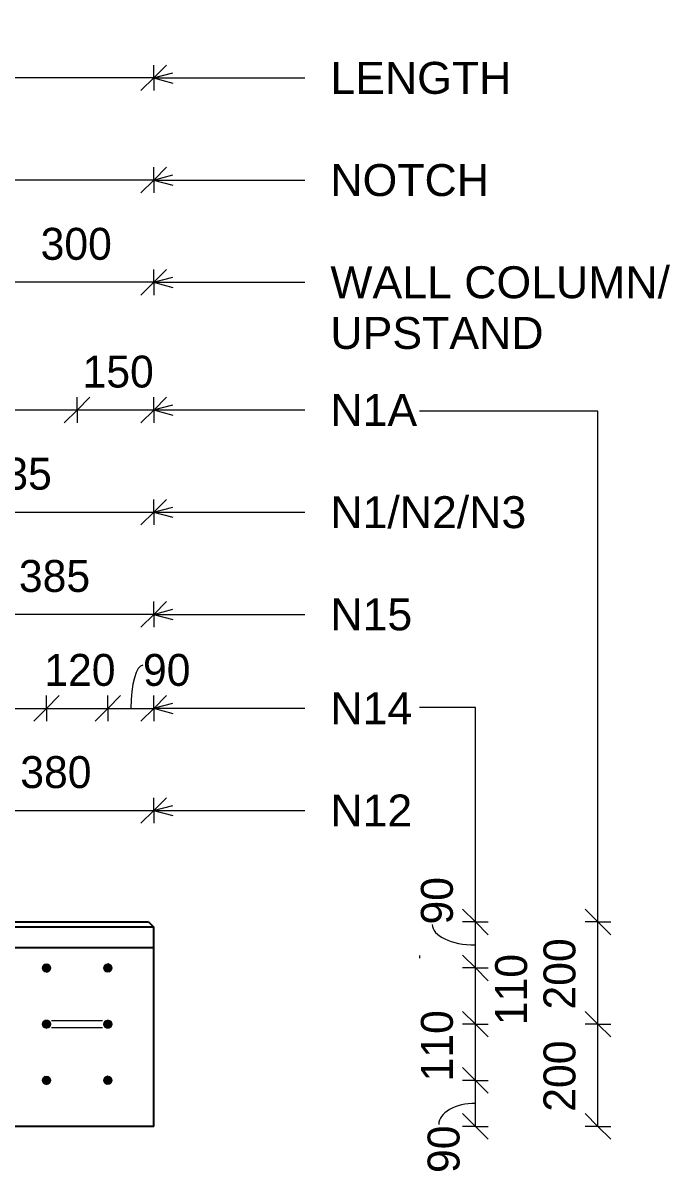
# Model space of a CAD drawing. Header units: millimetres. Extents: x 15597 to 34586, y -1856 to 19895.
# Drawn here: x 23264 to 24530, y 17644 to 19895 of the extents above; entities that cross this region are included whole.
import ezdxf

# ---------------------------------------------------------------- set-up
doc = ezdxf.new("R2010")
doc.units = ezdxf.units.MM
for name, color, linetype, lineweight in [('A-ANNO-DIMS', 211, 'Continuous', 9), ('A-ANNO-DIMS-25', 211, 'Continuous', 9), ('A-DETL-MBND', 5, 'Continuous', 18), ('A-GENM', 13, 'Continuous', 18), ('A-WALL', 113, 'Continuous', 25), ('G-ANNO-TEXT', 231, 'Continuous', 9), ('S-RBAR', 171, 'Continuous', 18)]:
    doc.layers.add(name, color=color, linetype=linetype, lineweight=lineweight)
doc.styles.add('Arial_1', font='arial.ttf', dxfattribs={"height": 62.5})
doc.styles.add('Nirmala UI Semilight_1', font='NirmalaS.ttf', dxfattribs={"height": 62.5})
doc.dimstyles.new('Arrow_Filled_-_2_5_NI_UI_3', dxfattribs={"dimscale": 304.8, "dimtxt": 65.460247, "dimasz": 0.164042, "dimexe": 0.082021, "dimexo": 0.0625, "dimgap": 0.082021, "dimtad": 1, "dimdec": 4, "dimzin": 0, "dimdsep": 46, "dimtxsty": 'Nirmala UI Semilight_1', "dimblk1": 'OBLIQUE', "dimblk2": 'OBLIQUE', "dimsah": 1, "dimcen": 0.09, "dimazin": 0, "dimtfac": 1, "dimtdec": 4, "dimtix": 1, "dimtmove": 0, "dimatfit": 3, "dimfxl": 0.082021, "dimfxlon": 1, "dimtvp": 1, "dimtolj": 1, "dimtzin": 0, "dimarcsym": 2})
doc.dimstyles.new('Arrow_Filled_-_2_5_NI_UI_4', dxfattribs={"dimscale": 304.8, "dimtxt": 65.460247, "dimasz": 0.164042, "dimexe": 0.082021, "dimexo": 0.0625, "dimgap": 0.082021, "dimtad": 1, "dimdec": 4, "dimzin": 0, "dimdsep": 46, "dimtxsty": 'Nirmala UI Semilight_1', "dimblk1": 'OBLIQUE', "dimblk2": 'OBLIQUE', "dimsah": 1, "dimcen": 0.09, "dimazin": 0, "dimtfac": 1, "dimtdec": 4, "dimtix": 1, "dimtmove": 1, "dimatfit": 3, "dimfxl": 0.082021, "dimfxlon": 1, "dimtvp": 1, "dimtolj": 1, "dimtzin": 0, "dimarcsym": 2})
doc.dimstyles.new('Arrow_Filled_-_2_5_NI_UI_5', dxfattribs={"dimscale": 304.8, "dimtxt": 65.460247, "dimasz": 0.164042, "dimexe": 0.082021, "dimexo": 0.0625, "dimgap": 0.082021, "dimtad": 1, "dimdec": 4, "dimzin": 0, "dimdsep": 46, "dimtxsty": 'Nirmala UI Semilight_1', "dimblk1": 'OBLIQUE', "dimblk2": 'OBLIQUE', "dimsah": 1, "dimcen": 0.09, "dimazin": 0, "dimtfac": 1, "dimtdec": 4, "dimtix": 1, "dimtmove": 2, "dimatfit": 3, "dimfxl": 0.082021, "dimfxlon": 1, "dimtvp": 1, "dimtolj": 1, "dimtzin": 0, "dimarcsym": 2})

# ---------------------------------------------------------------- blocks, each defined once
blk = doc.blocks.new('12_7Ø_ Lifting Insert_COLUMN - 12_9Ø Lifting insert-1653171-Elevation Top')
at = {"layer": 'A-GENM', "flags": 128}
for points in [[(5738.8, 17941.8), (5736.8, 17941.8), (5731.1, 17941.8), (5722, 17941.8), (5710.4, 17941.8), (5697, 17941.8), (5683, 17941.8), (5669.4, 17941.8), (5657.4, 17941.8), (5647.8, 17941.8), (5641.5, 17941.8), (5638.9, 17941.8), (5638.8, 17941.8)], [(5638.8, 17929.1), (5640.8, 17929.1), (5646.5, 17929.1), (5655.6, 17929.1), (5667.3, 17929.1), (5680.6, 17929.1), (5694.6, 17929.1), (5708.2, 17929.1), (5720.2, 17929.1), (5729.8, 17929.1), (5736.1, 17929.1), (5738.8, 17929.1), (5738.8, 17929.1)]]:
    blk.add_lwpolyline(points, dxfattribs=at)
blk = doc.blocks.new('DIMBLOCK25-Elevation Top')
at = {"layer": 'A-ANNO-DIMS-25'}
for p, q in [((23134.7, 18737.4), (23159.7, 18762.4)), ((23134.7, 18737.4), (23134.7, 18762.4)), ((23519.7, 18737.4), (23544.7, 18762.4)), ((23519.7, 18737.4), (23519.7, 18762.4)), ((23134.7, 18737.4), (23109.7, 18712.4)), ((23519.7, 18737.4), (23134.7, 18737.4)), ((23134.7, 18737.4), (23134.7, 18712.4)), ((23519.7, 18737.4), (23494.7, 18712.4)), ((23519.7, 18737.4), (23519.7, 18712.4))]:
    blk.add_line(p, q, dxfattribs=at)
at = {"layer": 'A-ANNO-DIMS-25', "color": 0, "insert": (23255.8, 18843.9), "char_height": 62.5, "width": 171.387, "attachment_point": 1, "line_spacing_factor": 1.142579, "style": 'Nirmala UI Semilight_1'}
blk.add_mtext('385', dxfattribs=at)
blk = doc.blocks.new('_Oblique')
at = {"color": 0, "linetype": 'ByBlock', "lineweight": -2}
blk.add_line((-0.5, -0.5), (0.5, 0.5), dxfattribs=at)
blk = doc.blocks.new('DIMBLOCK33-Elevation Top')
at = {"layer": 'A-ANNO-DIMS-25'}
for p, q in [((23140.1, 18353.5), (23165.1, 18378.5)), ((23140.1, 18353.5), (23140.1, 18378.5)), ((23519.7, 18353.5), (23544.7, 18378.5)), ((23519.7, 18353.5), (23519.7, 18378.5)), ((23140.1, 18353.5), (23115.1, 18328.5)), ((23140.1, 18353.5), (23519.7, 18353.5)), ((23140.1, 18353.5), (23140.1, 18328.5)), ((23519.7, 18353.5), (23494.7, 18328.5)), ((23519.7, 18353.5), (23519.7, 18328.5))]:
    blk.add_line(p, q, dxfattribs=at)
at = {"layer": 'A-ANNO-DIMS-25', "color": 0, "insert": (23258.5, 18460), "char_height": 62.5, "width": 171.387, "attachment_point": 1, "line_spacing_factor": 1.142579, "style": 'Nirmala UI Semilight_1'}
blk.add_mtext('380', dxfattribs=at)
blk = doc.blocks.new('DIMBLOCK38-Elevation Top')
at = {"layer": 'A-ANNO-DIMS-25'}
for p, q in [((22984.7, 18937.4), (23009.7, 18962.4)), ((22984.7, 18937.4), (22984.7, 18962.4)), ((23519.7, 18937.4), (23544.7, 18962.4)), ((23519.7, 18937.4), (23519.7, 18962.4)), ((22984.7, 18937.4), (22959.7, 18912.4)), ((22984.7, 18937.4), (23519.7, 18937.4)), ((22984.7, 18937.4), (22984.7, 18912.4)), ((23519.7, 18937.4), (23494.7, 18912.4)), ((23519.7, 18937.4), (23519.7, 18912.4))]:
    blk.add_line(p, q, dxfattribs=at)
at = {"layer": 'A-ANNO-DIMS-25', "color": 0, "insert": (23180.8, 19043.9), "char_height": 62.5, "width": 171.387, "attachment_point": 1, "line_spacing_factor": 1.142579, "style": 'Nirmala UI Semilight_1'}
blk.add_mtext('535', dxfattribs=at)
blk = doc.blocks.new('DIMBLOCK39-Elevation Top')
at = {"layer": 'A-ANNO-DIMS-25'}
for p, q in [((23219.7, 19387.4), (23244.7, 19412.4)), ((23219.7, 19387.4), (23219.7, 19412.4)), ((23519.7, 19387.4), (23544.7, 19412.4)), ((23519.7, 19387.4), (23519.7, 19412.4)), ((23219.7, 19387.4), (23194.7, 19362.4)), ((23519.7, 19387.4), (23219.7, 19387.4)), ((23219.7, 19387.4), (23219.7, 19362.4)), ((23519.7, 19387.4), (23494.7, 19362.4)), ((23519.7, 19387.4), (23519.7, 19362.4))]:
    blk.add_line(p, q, dxfattribs=at)
at = {"layer": 'A-ANNO-DIMS-25', "color": 0, "insert": (23298.3, 19493.9), "char_height": 62.5, "width": 171.387, "attachment_point": 1, "line_spacing_factor": 1.142579, "style": 'Nirmala UI Semilight_1'}
blk.add_mtext('300', dxfattribs=at)
blk = doc.blocks.new('DIMBLOCK44-Elevation Top')
at = {"layer": 'A-ANNO-DIMS-25'}
for p, q in [((22019.7, 19787.4), (22044.7, 19812.4)), ((22019.7, 19787.4), (22019.7, 19812.4)), ((23519.7, 19787.4), (23544.7, 19812.4)), ((23519.7, 19787.4), (23519.7, 19812.4)), ((22019.7, 19787.4), (21994.7, 19762.4)), ((23519.7, 19787.4), (22019.7, 19787.4)), ((22019.7, 19787.4), (22019.7, 19762.4)), ((23519.7, 19787.4), (23494.7, 19762.4)), ((23519.7, 19787.4), (23519.7, 19762.4))]:
    blk.add_line(p, q, dxfattribs=at)
at = {"layer": 'A-ANNO-DIMS-25', "color": 0, "insert": (22681.6, 19893.9), "char_height": 62.5, "width": 211.377, "attachment_point": 1, "line_spacing_factor": 1.142579, "style": 'Nirmala UI Semilight_1'}
blk.add_mtext('1500', dxfattribs=at)
blk = doc.blocks.new('DIMBLOCK46-Elevation Top')
at = {"layer": 'A-ANNO-DIMS-25'}
for p, q in [((23369.7, 19137.4), (23394.7, 19162.4)), ((23369.7, 19137.4), (23369.7, 19162.4)), ((23519.7, 19137.4), (23544.7, 19162.4)), ((23519.7, 19137.4), (23519.7, 19162.4)), ((23369.7, 19137.4), (23344.7, 19112.4)), ((23519.7, 19137.4), (23369.7, 19137.4)), ((23369.7, 19137.4), (23369.7, 19112.4)), ((23519.7, 19137.4), (23494.7, 19112.4)), ((23519.7, 19137.4), (23519.7, 19112.4))]:
    blk.add_line(p, q, dxfattribs=at)
at = {"layer": 'A-ANNO-DIMS-25', "color": 0, "insert": (23380.4, 19243.9), "char_height": 62.5, "width": 154.248, "attachment_point": 1, "line_spacing_factor": 1.142579, "style": 'Nirmala UI Semilight_1'}
blk.add_mtext('150', dxfattribs=at)
blk = doc.blocks.new('DIMBLOCK47-Elevation Top')
at = {"layer": 'A-ANNO-DIMS-25'}
for p, q in [((22019.7, 19137.4), (22044.7, 19162.4)), ((22019.7, 19137.4), (22019.7, 19162.4)), ((23369.7, 19137.4), (23394.7, 19162.4)), ((23369.7, 19137.4), (23369.7, 19162.4)), ((22019.7, 19137.4), (21994.7, 19112.4)), ((23369.7, 19137.4), (22019.7, 19137.4)), ((22019.7, 19137.4), (22019.7, 19112.4)), ((23369.7, 19137.4), (23344.7, 19112.4)), ((23369.7, 19137.4), (23369.7, 19112.4))]:
    blk.add_line(p, q, dxfattribs=at)
at = {"layer": 'A-ANNO-DIMS-25', "color": 0, "insert": (22606.6, 19243.9), "char_height": 62.5, "width": 211.377, "attachment_point": 1, "line_spacing_factor": 1.142579, "style": 'Nirmala UI Semilight_1'}
blk.add_mtext('1350', dxfattribs=at)
blk = doc.blocks.new('DIMBLOCK48-Elevation Top')
at = {"layer": 'A-ANNO-DIMS-25'}
for p, q in [((22059.7, 19587.4), (22084.7, 19612.4)), ((22059.7, 19587.4), (22059.7, 19612.4)), ((23519.7, 19587.4), (23544.7, 19612.4)), ((23519.7, 19587.4), (23519.7, 19612.4)), ((22059.7, 19587.4), (22034.7, 19562.4)), ((23519.7, 19587.4), (22059.7, 19587.4)), ((22059.7, 19587.4), (22059.7, 19562.4)), ((23519.7, 19587.4), (23494.7, 19562.4)), ((23519.7, 19587.4), (23519.7, 19562.4))]:
    blk.add_line(p, q, dxfattribs=at)
at = {"layer": 'A-ANNO-DIMS-25', "color": 0, "insert": (22701, 19693.9), "char_height": 62.5, "width": 212.805, "attachment_point": 1, "line_spacing_factor": 1.142579, "style": 'Nirmala UI Semilight_1'}
blk.add_mtext('1460', dxfattribs=at)
blk = doc.blocks.new('DIMBLOCK53-Elevation Top')
at = {"layer": 'A-ANNO-DIMS-25'}
for p, q in [((22019.7, 18553.5), (22044.7, 18578.5)), ((22019.7, 18553.5), (22019.7, 18578.5)), ((23309.8, 18553.5), (23334.8, 18578.5)), ((23309.8, 18553.5), (23309.8, 18578.5)), ((22019.7, 18553.5), (21994.7, 18528.5)), ((22019.7, 18553.5), (23309.8, 18553.5)), ((22019.7, 18553.5), (22019.7, 18528.5)), ((23309.8, 18553.5), (23284.8, 18528.5)), ((23309.8, 18553.5), (23309.8, 18528.5))]:
    blk.add_line(p, q, dxfattribs=at)
at = {"layer": 'A-ANNO-DIMS-25', "color": 0, "insert": (22576.7, 18660), "char_height": 62.5, "width": 211.377, "attachment_point": 1, "line_spacing_factor": 1.142579, "style": 'Nirmala UI Semilight_1'}
blk.add_mtext('1290', dxfattribs=at)
blk = doc.blocks.new('DIMBLOCK54-Elevation Top')
at = {"layer": 'A-ANNO-DIMS-25'}
for p, q in [((23309.8, 18553.5), (23334.8, 18578.5)), ((23309.8, 18553.5), (23309.8, 18578.5)), ((23429.8, 18553.5), (23454.8, 18578.5)), ((23429.8, 18553.5), (23429.8, 18578.5)), ((23309.8, 18553.5), (23284.8, 18528.5)), ((23309.8, 18553.5), (23429.8, 18553.5)), ((23309.8, 18553.5), (23309.8, 18528.5)), ((23429.8, 18553.5), (23404.8, 18528.5)), ((23429.8, 18553.5), (23429.8, 18528.5))]:
    blk.add_line(p, q, dxfattribs=at)
at = {"layer": 'A-ANNO-DIMS-25', "color": 0, "insert": (23305.5, 18660), "char_height": 62.5, "width": 154.248, "attachment_point": 1, "line_spacing_factor": 1.142579, "style": 'Nirmala UI Semilight_1'}
blk.add_mtext('120', dxfattribs=at)
blk = doc.blocks.new('DIMBLOCK55-Elevation Top')
at = {"layer": 'A-ANNO-DIMS-25'}
for p, q in [((23429.8, 18553.5), (23454.8, 18578.5)), ((23429.8, 18553.5), (23429.8, 18578.5)), ((23519.7, 18553.5), (23544.7, 18578.5)), ((23519.7, 18553.5), (23519.7, 18578.5)), ((23429.8, 18553.5), (23404.8, 18528.5)), ((23429.8, 18553.5), (23519.7, 18553.5)), ((23429.8, 18553.5), (23429.8, 18528.5)), ((23519.7, 18553.5), (23494.7, 18528.5)), ((23519.7, 18553.5), (23519.7, 18528.5))]:
    blk.add_line(p, q, dxfattribs=at)
blk.add_ellipse((23498.6, 18553.5), major_axis=(0, 84.5), ratio=0.281871, start_param=0, end_param=1.570796, dxfattribs=at)
at = {"layer": 'A-ANNO-DIMS-25', "color": 0, "insert": (23498.6, 18660), "char_height": 62.5, "width": 114.258, "attachment_point": 1, "line_spacing_factor": 1.142579, "style": 'Nirmala UI Semilight_1'}
blk.add_mtext('90', dxfattribs=at)
blk = doc.blocks.new('DIMBLOCK56-Elevation Top')
at = {"layer": 'A-ANNO-DIMS-25'}
for p, q in [((24149, 17825.4), (24124, 17850.4)), ((24149, 17825.4), (24124, 17825.4)), ((24149, 17735.4), (24149, 17825.4)), ((24149, 17825.4), (24174, 17800.4)), ((24149, 17825.4), (24174, 17825.4)), ((24149, 17735.4), (24124, 17760.4)), ((24149, 17735.4), (24124, 17735.4)), ((24149, 17735.4), (24174, 17710.4)), ((24149, 17735.4), (24174, 17735.4))]:
    blk.add_line(p, q, dxfattribs=at)
blk.add_ellipse((24149, 17739.3), major_axis=(71.5, 0), ratio=0.574619, start_param=1.570796, end_param=3.141593, dxfattribs=at)
at = {"layer": 'A-ANNO-DIMS-25', "color": 0, "insert": (24055.5, 17644.1), "char_height": 62.5, "width": 114.258, "attachment_point": 1, "rotation": 90, "line_spacing_factor": 1.142579, "style": 'Nirmala UI Semilight_1'}
blk.add_mtext('90', dxfattribs=at)
blk = doc.blocks.new('DIMBLOCK57-Elevation Top')
at = {"layer": 'A-ANNO-DIMS-25'}
for p, q in [((24149, 17935.4), (24124, 17960.4)), ((24149, 17935.4), (24124, 17935.4)), ((24149, 17825.4), (24149, 17935.4)), ((24149, 17935.4), (24174, 17910.4)), ((24149, 17935.4), (24174, 17935.4)), ((24149, 17825.4), (24124, 17850.4)), ((24149, 17825.4), (24124, 17825.4)), ((24149, 17825.4), (24174, 17800.4)), ((24149, 17825.4), (24174, 17825.4))]:
    blk.add_line(p, q, dxfattribs=at)
at = {"layer": 'A-ANNO-DIMS-25', "color": 0, "insert": (24042.5, 17823.3), "char_height": 62.5, "width": 137.109, "attachment_point": 1, "rotation": 90, "line_spacing_factor": 1.142579, "style": 'Nirmala UI Semilight_1'}
blk.add_mtext('110', dxfattribs=at)
blk = doc.blocks.new('DIMBLOCK58-Elevation Top')
at = {"layer": 'A-ANNO-DIMS-25'}
for p, q in [((24149, 18045.4), (24124, 18070.4)), ((24149, 18045.4), (24124, 18045.4)), ((24149, 17935.4), (24149, 18045.4)), ((24149, 18045.4), (24174, 18020.4)), ((24149, 18045.4), (24174, 18045.4)), ((24149, 17935.4), (24124, 17960.4)), ((24149, 17935.4), (24124, 17935.4)), ((24149, 17935.4), (24174, 17910.4)), ((24149, 17935.4), (24174, 17935.4))]:
    blk.add_line(p, q, dxfattribs=at)
at = {"layer": 'A-ANNO-DIMS-25', "color": 0, "insert": (24187.7, 17933.3), "char_height": 62.5, "width": 137.109, "attachment_point": 1, "rotation": 90, "line_spacing_factor": 1.142579, "style": 'Nirmala UI Semilight_1'}
blk.add_mtext('110', dxfattribs=at)
blk = doc.blocks.new('DIMBLOCK59-Elevation Top')
at = {"layer": 'A-ANNO-DIMS-25'}
for p, q in [((24149, 18135.4), (24124, 18160.4)), ((24149, 18135.4), (24124, 18135.4)), ((24149, 18045.4), (24149, 18135.4)), ((24149, 18135.4), (24174, 18110.4)), ((24149, 18135.4), (24174, 18135.4)), ((24149, 18045.4), (24124, 18070.4)), ((24149, 18045.4), (24124, 18045.4)), ((24149, 18045.4), (24174, 18020.4)), ((24149, 18045.4), (24174, 18045.4))]:
    blk.add_line(p, q, dxfattribs=at)
blk.add_ellipse((24149, 18130.4), major_axis=(84.5, 0), ratio=0.472577, start_param=3.141593, end_param=4.712389, dxfattribs=at)
at = {"layer": 'A-ANNO-DIMS-25', "color": 0, "insert": (24042.5, 18130.4), "char_height": 62.5, "width": 114.258, "attachment_point": 1, "rotation": 90, "line_spacing_factor": 1.142579, "style": 'Nirmala UI Semilight_1'}
blk.add_mtext('90', dxfattribs=at)
blk = doc.blocks.new('DIMBLOCK60-Elevation Top')
at = {"layer": 'A-ANNO-DIMS-25'}
for p, q in [((24388.8, 17935.4), (24363.8, 17960.4)), ((24388.8, 17935.4), (24363.8, 17935.4)), ((24388.8, 17735.4), (24388.8, 17935.4)), ((24388.8, 17935.4), (24413.8, 17910.4)), ((24388.8, 17935.4), (24413.8, 17935.4)), ((24388.8, 17735.4), (24363.8, 17760.4)), ((24388.8, 17735.4), (24363.8, 17735.4)), ((24388.8, 17735.4), (24413.8, 17710.4)), ((24388.8, 17735.4), (24413.8, 17735.4))]:
    blk.add_line(p, q, dxfattribs=at)
at = {"layer": 'A-ANNO-DIMS-25', "color": 0, "insert": (24282.3, 17764), "char_height": 62.5, "width": 171.387, "attachment_point": 1, "rotation": 90, "line_spacing_factor": 1.142579, "style": 'Nirmala UI Semilight_1'}
blk.add_mtext('200', dxfattribs=at)
blk = doc.blocks.new('DIMBLOCK61-Elevation Top')
at = {"layer": 'A-ANNO-DIMS-25'}
for p, q in [((24388.8, 18135.4), (24363.8, 18160.4)), ((24388.8, 18135.4), (24363.8, 18135.4)), ((24388.8, 17935.4), (24388.8, 18135.4)), ((24388.8, 18135.4), (24413.8, 18110.4)), ((24388.8, 18135.4), (24413.8, 18135.4)), ((24388.8, 17935.4), (24363.8, 17960.4)), ((24388.8, 17935.4), (24363.8, 17935.4)), ((24388.8, 17935.4), (24413.8, 17910.4)), ((24388.8, 17935.4), (24413.8, 17935.4))]:
    blk.add_line(p, q, dxfattribs=at)
at = {"layer": 'A-ANNO-DIMS-25', "color": 0, "insert": (24282.3, 17964), "char_height": 62.5, "width": 171.387, "attachment_point": 1, "rotation": 90, "line_spacing_factor": 1.142579, "style": 'Nirmala UI Semilight_1'}
blk.add_mtext('200', dxfattribs=at)

msp = doc.modelspace()

# ---------------------------------------------------------------- hatches: boundary and pattern name
at = {"layer": 'S-RBAR'}
h = msp.add_hatch(color=256, dxfattribs=at)
edge = h.paths.add_edge_path()
edge.add_arc((23309.80011, 18045.4305), 8, 0, 360)
for points in [[(23310.69582, 18037.4808), (23316.5739, 18041.17425), (23317.35117, 18048.07273), (23312.44234, 18052.98157), (23305.54385, 18052.2043), (23301.85041, 18046.32622), (23304.14325, 18039.77365)], [(23432.44234, 18037.87944), (23437.35117, 18042.78827), (23436.5739, 18049.68676), (23430.69582, 18053.3802), (23424.14325, 18051.08736), (23421.85041, 18044.53479), (23425.54385, 18038.65671)], [(23309.80011, 17927.4305), (23316.05476, 17930.44258), (23317.59953, 17937.21067), (23313.27118, 17942.63825), (23306.32904, 17942.63825), (23302.00068, 17937.21067), (23303.54546, 17930.44258)], [(23433.27118, 17928.22275), (23437.59953, 17933.65033), (23436.05476, 17940.41842), (23429.80011, 17943.4305), (23423.54546, 17940.41842), (23422.00068, 17933.65033), (23426.32904, 17928.22275)], [(23309.74027, 17817.43073), (23316.01728, 17820.39594), (23317.61263, 17827.15228), (23313.32499, 17832.61209), (23306.38305, 17832.66401), (23302.01422, 17827.26896), (23303.50832, 17820.48951)], [(23426.7663, 17818.02807), (23433.69602, 17818.44324), (23437.69203, 17824.11996), (23435.74527, 17830.78355), (23429.32167, 17833.41618), (23423.25835, 17830.03544), (23422.12111, 17823.18708)]]:
    msp.add_hatch(color=256, dxfattribs=at).paths.add_polyline_path(points)
h = msp.add_hatch(color=256, dxfattribs=at)
edge = h.paths.add_edge_path()
edge.add_arc((23429.80011, 18045.4305), 8, 0, 360)
h = msp.add_hatch(color=256, dxfattribs=at)
edge = h.paths.add_edge_path()
edge.add_arc((23309.80011, 17935.4305), 8, 0, 360)
h = msp.add_hatch(color=256, dxfattribs=at)
edge = h.paths.add_edge_path()
edge.add_arc((23429.80011, 17935.4305), 8, 0, 360)
h = msp.add_hatch(color=256, dxfattribs=at)
edge = h.paths.add_edge_path()
edge.add_arc((23309.80011, 17825.4305), 8, 0, 360)
h = msp.add_hatch(color=256, dxfattribs=at)
edge = h.paths.add_edge_path()
edge.add_arc((23429.80011, 17825.4305), 8, 0, 360)

# ---------------------------------------------------------------- linework, layer by layer
at = {"layer": 'A-DETL-MBND'}
for p, q in [((24388.84306, 19135.4305), (24039.70628, 19135.4305)), ((24388.84306, 18135.4305), (24388.84306, 19135.4305)), ((24149.04805, 18555.4305), (24039.70628, 18555.4305)), ((24149.04805, 18135.4305), (24149.04805, 18555.4305)), ((24039.70628, 18069.70317), (24039.70628, 18064.70317))]:
    msp.add_line(p, q, dxfattribs=at)
at = {"layer": 'A-WALL'}
for p, q in [((23519.70628, 18125.4305), (22019.70628, 18125.4305)), ((22029.70886, 18135.4305), (23509.70369, 18135.4305)), ((23509.70369, 18135.4305), (23519.70541, 18125.42878)), ((23519.70628, 17735.4305), (23519.70628, 18125.42792)), ((23219.70628, 18085.4305), (23519.70628, 18085.4305)), ((23519.70628, 17735.4305), (23219.70628, 17735.4305))]:
    msp.add_line(p, q, dxfattribs=at)
at = {"layer": 'G-ANNO-TEXT', "color": 10}
for p, q in [((23519.32884, 19787.44158), (23556.82884, 19797.48968)), ((23519.32884, 19787.44158), (23556.82884, 19777.39349)), ((23519.32884, 19787.44158), (23815.28493, 19787.44158)), ((23519.32884, 19587.44158), (23556.82884, 19597.48968)), ((23519.32884, 19587.44158), (23556.82884, 19577.39349)), ((23519.32884, 19587.44158), (23815.28493, 19587.44158)), ((23519.32884, 19387.44158), (23556.82884, 19397.48968)), ((23519.32884, 19387.44158), (23556.82884, 19377.39349)), ((23519.32884, 19387.44158), (23815.28493, 19387.44158)), ((23519.32884, 19137.44158), (23556.82884, 19147.48968)), ((23519.32884, 19137.44158), (23556.82884, 19127.39349)), ((23519.32884, 19137.44158), (23815.28493, 19137.44158)), ((23519.32884, 18937.44158), (23556.82884, 18947.48968)), ((23519.32884, 18937.44158), (23556.82884, 18927.39349)), ((23519.32884, 18937.44158), (23815.28493, 18937.44158)), ((23519.32884, 18737.44158), (23556.82884, 18747.48968)), ((23519.32884, 18737.44158), (23556.82884, 18727.39349)), ((23519.32884, 18737.44158), (23815.28493, 18737.44158)), ((23519.32884, 18553.57738), (23556.82884, 18563.62547)), ((23519.32884, 18553.57738), (23556.82884, 18543.52928)), ((23519.32884, 18553.57738), (23815.28493, 18553.57738)), ((23519.32884, 18353.57738), (23556.82884, 18363.62547)), ((23519.32884, 18353.57738), (23556.82884, 18343.52928)), ((23519.32884, 18353.57738), (23815.28493, 18353.57738))]:
    msp.add_line(p, q, dxfattribs=at)
at = {"layer": 'S-RBAR'}
for p, q in [((23305.54385, 18052.2043), (23301.85041, 18046.32622)), ((23312.44234, 18052.98157), (23305.54385, 18052.2043)), ((23317.35117, 18048.07273), (23312.44234, 18052.98157)), ((23424.14325, 18051.08736), (23421.85041, 18044.53479)), ((23430.69582, 18053.3802), (23424.14325, 18051.08736)), ((23436.5739, 18049.68676), (23430.69582, 18053.3802)), ((23301.85041, 18046.32622), (23304.14325, 18039.77365)), ((23304.14325, 18039.77365), (23310.69582, 18037.4808)), ((23310.69582, 18037.4808), (23316.5739, 18041.17425)), ((23316.5739, 18041.17425), (23317.35117, 18048.07273)), ((23421.85041, 18044.53479), (23425.54385, 18038.65671)), ((23425.54385, 18038.65671), (23432.44234, 18037.87944)), ((23432.44234, 18037.87944), (23437.35117, 18042.78827)), ((23437.35117, 18042.78827), (23436.5739, 18049.68676)), ((23306.32904, 17942.63825), (23302.00068, 17937.21067)), ((23313.27118, 17942.63825), (23306.32904, 17942.63825)), ((23317.59953, 17937.21067), (23313.27118, 17942.63825)), ((23423.54546, 17940.41842), (23422.00068, 17933.65033)), ((23429.80011, 17943.4305), (23423.54546, 17940.41842)), ((23436.05476, 17940.41842), (23429.80011, 17943.4305)), ((23437.59953, 17933.65033), (23436.05476, 17940.41842)), ((23302.00068, 17937.21067), (23303.54546, 17930.44258)), ((23303.54546, 17930.44258), (23309.80011, 17927.4305)), ((23309.80011, 17927.4305), (23316.05476, 17930.44258)), ((23316.05476, 17930.44258), (23317.59953, 17937.21067)), ((23422.00068, 17933.65033), (23426.32904, 17928.22275)), ((23426.32904, 17928.22275), (23433.27118, 17928.22275)), ((23433.27118, 17928.22275), (23437.59953, 17933.65033)), ((23306.38305, 17832.66401), (23302.01422, 17827.26896)), ((23302.01422, 17827.26896), (23303.50832, 17820.48951)), ((23313.32499, 17832.61209), (23306.38305, 17832.66401)), ((23317.61263, 17827.15228), (23313.32499, 17832.61209)), ((23316.01728, 17820.39594), (23317.61263, 17827.15228)), ((23423.25835, 17830.03544), (23422.12111, 17823.18708)), ((23429.32167, 17833.41618), (23423.25835, 17830.03544)), ((23435.74527, 17830.78355), (23429.32167, 17833.41618)), ((23437.69203, 17824.11996), (23435.74527, 17830.78355)), ((23303.50832, 17820.48951), (23309.74027, 17817.43073)), ((23309.74027, 17817.43073), (23316.01728, 17820.39594)), ((23422.12111, 17823.18708), (23426.7663, 17818.02807)), ((23426.7663, 17818.02807), (23433.69602, 17818.44324)), ((23433.69602, 17818.44324), (23437.69203, 17824.11996))]:
    msp.add_line(p, q, dxfattribs=at)
for centre in [(23309.80011, 18045.4305), (23429.80011, 18045.4305), (23309.80011, 17935.4305), (23429.80011, 17935.4305), (23309.80011, 17825.4305), (23429.80011, 17825.4305)]:
    msp.add_circle(centre, 8, dxfattribs=at)

# ---------------------------------------------------------------- block references
at = {"layer": 'A-GENM'}
msp.add_blockref('12_7Ø_ Lifting Insert_COLUMN - 12_9Ø Lifting insert-1653171-Elevation Top', (17680.89917, 0), dxfattribs=at)

# ---------------------------------------------------------------- texts
at = {"layer": 'G-ANNO-TEXT', "color": 7, "char_height": 62.5, "attachment_point": 1, "style": 'Arial_1'}
for s, insert, width in [('LENGTH', (23865.28493, 19818.69158), 428.9028125), ('NOTCH', (23865.28493, 19618.69158), 376.793125), ('WALL COLUMN/', (23865.28493, 19418.69158), 805.6959375), ('UPSTAND', (23865.28493, 19319.47283), 505.063125), ('N1A', (23865.28493, 19168.69158), 204.4303125), ('N1/N2/N3', (23865.28493, 18968.69158), 462.9745312), ('N15', (23865.28493, 18768.69158), 192.405), ('N14', (23865.28493, 18584.82738), 192.405), ('N12', (23865.28493, 18384.82738), 192.405)]:
    msp.add_mtext(s, dxfattribs=dict(at, insert=insert, width=width))

# ---------------------------------------------------------------- dimensions: what is measured, and where the dimension line sits
at = {"layer": 'A-ANNO-DIMS'}
for base, p1, p2, override, picture, middle in [((22019.70628, 19787.35381), (23519.70628, 19762.35381), (22019.70628, 19762.35381), {"dimpost": '<>', "dimfxl": 1500}, 'DIMBLOCK44-Elevation Top', (22769.70628, 19844.82418)), ((22059.70628, 19587.35381), (23519.70628, 19562.35381), (22059.70628, 19562.35381), {"dimpost": '<>', "dimfxl": 1460}, 'DIMBLOCK48-Elevation Top', (22789.70628, 19644.84597)), ((23219.70628, 19387.35381), (23519.70628, 19362.35381), (23219.70628, 19362.35381), {"dimpost": '<>', "dimfxl": 300}, 'DIMBLOCK39-Elevation Top', (23369.70628, 19444.67163)), ((22019.70628, 19137.35381), (23369.70628, 19112.35381), (22019.70628, 19112.35381), {"dimpost": '<>', "dimfxl": 1350}, 'DIMBLOCK47-Elevation Top', (22694.70628, 19194.84597)), ((23369.70628, 19137.35381), (23519.70628, 19112.35381), (23369.70628, 19112.35381), {"dimpost": '<>', "dimfxl": 150}, 'DIMBLOCK46-Elevation Top', (23444.70628, 19194.82418)), ((23519.70628, 18937.35381), (22984.70628, 18912.35381), (23519.70628, 18912.35381), {"dimpost": '<>', "dimfxl": 535}, 'DIMBLOCK38-Elevation Top', (23252.20628, 18994.67163)), ((23134.70628, 18737.35381), (23519.70628, 18712.35381), (23134.70628, 18712.35381), {"dimpost": '<>', "dimfxl": 385}, 'DIMBLOCK25-Elevation Top', (23327.20628, 18794.67163)), ((23309.80011, 18553.48961), (22019.70628, 18528.48961), (23309.80011, 18528.48961), {"dimpost": '<>', "dimfxl": 1290.093833}, 'DIMBLOCK53-Elevation Top', (22664.75319, 18610.98176)), ((23429.80011, 18553.48961), (23309.80011, 18528.48961), (23429.80011, 18528.48961), {"dimpost": '<>', "dimfxl": 120}, 'DIMBLOCK54-Elevation Top', (23369.80011, 18610.95997)), ((23519.70628, 18353.48961), (23140.06681, 18328.48961), (23519.70628, 18328.48961), {"dimpost": '<>', "dimfxl": 379.639469}, 'DIMBLOCK33-Elevation Top', (23329.88654, 18410.80742))]:
    dim = msp.add_linear_dim(base=base, p1=p1, p2=p2, dimstyle='Arrow_Filled_-_2_5_NI_UI_3', override=override, dxfattribs=at)
    dim.commit()
    dim.dimension.update_dxf_attribs({"geometry": picture, "text_midpoint": middle})
dim = msp.add_linear_dim(base=(23519.70628, 18553.48961), p1=(23429.80011, 18528.48961), p2=(23519.70628, 18528.48961), dimstyle='Arrow_Filled_-_2_5_NI_UI_4', override={"dimpost": '<>', "dimfxl": 89.906167}, dxfattribs=at)
dim.commit()
dim.dimension.update_dxf_attribs({"geometry": 'DIMBLOCK55-Elevation Top', "text_midpoint": (23555.70285, 18618.36592), "dimtype": 160})
for base, p1, p2, dimstyle, override, picture, middle in [((24149.04805, 18135.4305), (24124.04805, 18045.4305), (24124.04805, 18135.4305), 'Arrow_Filled_-_2_5_NI_UI_4', {"dimpost": '<>', "dimfxl": 90}, 'DIMBLOCK59-Elevation Top', (24084.17174, 18187.49657)), ((24149.04805, 18045.4305), (24124.04805, 17935.4305), (24124.04805, 18045.4305), 'Arrow_Filled_-_2_5_NI_UI_5', {"dimpost": '<>', "dimfxl": 110}, 'DIMBLOCK58-Elevation Top', (24229.33143, 18001.85629)), ((24149.04805, 17825.4305), (24124.04805, 17735.4305), (24124.04805, 17825.4305), 'Arrow_Filled_-_2_5_NI_UI_4', {"dimpost": '<>', "dimfxl": 90}, 'DIMBLOCK56-Elevation Top', (24097.16301, 17701.24894))]:
    dim = msp.add_linear_dim(base=base, p1=p1, p2=p2, angle=90, dimstyle=dimstyle, override=override, dxfattribs=at)
    dim.commit()
    dim.dimension.update_dxf_attribs({"geometry": picture, "text_midpoint": middle, "dimtype": 160, "text_rotation": 90})
for base, p1, p2, override, picture, middle in [((24388.84306, 18135.4305), (24363.84306, 17935.4305), (24363.84306, 18135.4305), {"dimpost": '<>', "dimfxl": 200}, 'DIMBLOCK61-Elevation Top', (24331.54704, 18035.4305)), ((24149.04805, 17935.4305), (24124.04805, 17825.4305), (24124.04805, 17935.4305), {"dimpost": '<>', "dimfxl": 110}, 'DIMBLOCK57-Elevation Top', (24091.57769, 17880.4305)), ((24388.84306, 17935.4305), (24363.84306, 17735.4305), (24363.84306, 17935.4305), {"dimpost": '<>', "dimfxl": 200}, 'DIMBLOCK60-Elevation Top', (24331.54704, 17835.4305))]:
    dim = msp.add_linear_dim(base=base, p1=p1, p2=p2, angle=90, dimstyle='Arrow_Filled_-_2_5_NI_UI_3', override=override, dxfattribs=at)
    dim.commit()
    dim.dimension.update_dxf_attribs({"geometry": picture, "text_midpoint": middle})

doc.saveas('drawing.dxf')
